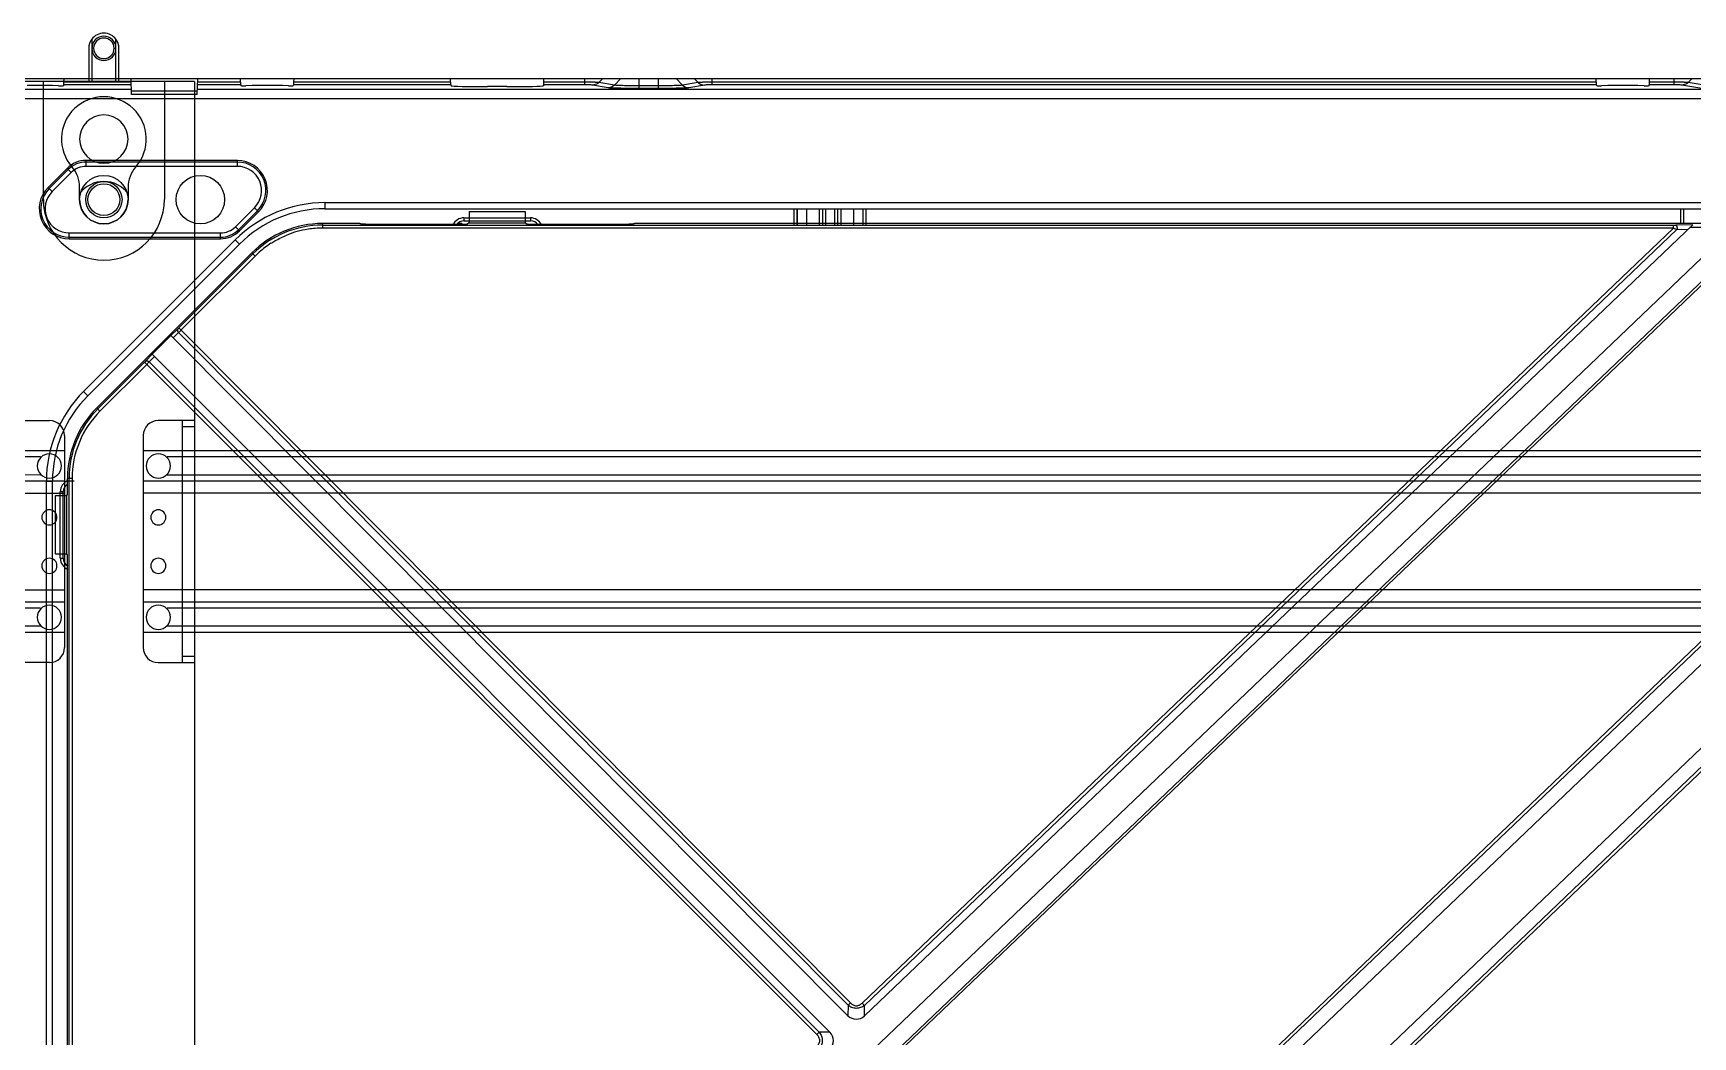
# Model space of a CAD drawing. Header units: millimetres. Extents: x 562 to 17351, y 2396 to 6995.
# Drawn here: x 12743.6 to 13017.9, y 5397.9 to 5563.7 of the extents above; entities that cross this region are included whole.
import ezdxf

# ---------------------------------------------------------------- set-up
doc = ezdxf.new("R2010")
doc.units = ezdxf.units.MM
doc.layers.add('02___PRT_ALL_AXES', color=7, linetype='Continuous')

# ---------------------------------------------------------------- blocks, each defined once
blk = doc.blocks.new('3333322311')
at = {"color": 114, "linetype": 'Continuous', "lineweight": 25, "true_color": 0x139b48}
for p, q in [((3787.64, 4229.92), (3787.64, 4224.42)), ((3788.14, 4231.42), (3788.14, 4229.92)), ((3788.44, 4229.92), (3788.14, 4229.92)), ((3788.14, 4229.92), (3788.14, 4224.42)), ((3791.84, 4229.92), (3792.14, 4229.92)), ((3792.14, 4229.92), (3792.14, 4231.42)), ((3792.14, 4224.42), (3792.14, 4229.92)), ((3792.64, 4224.42), (3792.64, 4229.92)), ((3780.14, 4224.42), (3775.14, 4224.42)), ((3780.14, 4204.92), (3780.14, 4224.42)), ((3800.14, 4224.42), (3780.14, 4224.42)), ((3800.14, 4224.42), (3800.14, 4204.92)), ((3805.14, 4224.42), (3800.14, 4224.42)), ((3805.14, 4224.42), (3805.14, 4168.42)), ((3786.14, 4204.92), (3786.14, 4206.98)), ((3794.14, 4206.98), (3794.14, 4204.92)), ((3775.14, 4168.42), (3781.14, 4168.42)), ((3783.64, 4165.92), (3783.64, 4130.92)), ((3796.64, 4165.92), (3796.64, 4130.92)), ((3805.14, 4168.42), (3799.14, 4168.42)), ((3803.14, 4168.13), (3803.14, 4168.42)), ((3803.14, 4128.71), (3803.14, 4168.13)), ((3803.14, 4167.42), (3805.14, 4167.42)), ((3805.14, 4168.42), (3805.14, 4167.42)), ((3805.14, 4167.42), (3805.14, 4129.42)), ((3781.14, 4128.42), (3775.14, 4128.42)), ((3799.14, 4128.42), (3805.14, 4128.42)), ((3805.14, 4129.42), (3803.14, 4129.42)), ((3803.14, 4128.42), (3803.14, 4128.71)), ((3805.14, 4129.42), (3805.14, 3888.42)), ((3805.14, 4129.42), (3805.14, 4128.42))]:
    blk.add_line(p, q, dxfattribs=at)
at = {"color": 114, "linetype": 'Continuous', "true_color": 0x139b48}
for p, q in [((3783.64, 4163.42), (3733.64, 4163.42)), ((4323.64, 4163.42), (3796.64, 4163.42)), ((3783.64, 4158.42), (3733.64, 4158.42)), ((4323.64, 4158.42), (3796.64, 4158.42)), ((3733.64, 4156.42), (3783.64, 4156.42)), ((4323.64, 4156.42), (3796.64, 4156.42)), ((3733.64, 4140.42), (3783.64, 4140.42)), ((3783.64, 4138.42), (3733.64, 4138.42)), ((4323.64, 4140.42), (3796.64, 4140.42)), ((4323.64, 4138.42), (3796.64, 4138.42)), ((3783.64, 4133.42), (3733.64, 4133.42)), ((4323.64, 4133.42), (3796.64, 4133.42))]:
    blk.add_line(p, q, dxfattribs=at)
at = {"color": 114, "linetype": 'Continuous', "lineweight": 25, "true_color": 0x139b48}
for centre, radius, start, end in [((3790.14, 4229.92), 2.5, 36.8699, 143.1301), ((3790.14, 4229.92), 2, 0, 180), ((3790.14, 4229.92), 1.7, 0, 180), ((3790.14, 4229.92), 2.5, 143.1301, 180), ((3790.14, 4229.92), 2, 180, 0), ((3790.14, 4229.92), 1.7, 180, 0), ((3790.14, 4229.92), 2.5, 0, 36.8699), ((3790.14, 4214.92), 7, 318.5904, 221.4096), ((3790.14, 4214.92), 4, 0, 180), ((3790.14, 4214.92), 4, 180, 0), ((3781.14, 4206.98), 5, 0, 41.4096), ((3799.14, 4206.98), 5, 138.5904, 180), ((3790.14, 4202.92), 5, 36.8699, 143.1301), ((3790.14, 4204.92), 10, 180, 0), ((3790.14, 4204.92), 4, 180, 0), ((3781.14, 4165.92), 2.5, 0, 90), ((3799.14, 4165.92), 2.5, 90, 180), ((3781.14, 4160.92), 2, 0, 180), ((3781.14, 4160.92), 2, 180, 0), ((3799.14, 4160.92), 2, 0, 180), ((3799.14, 4160.92), 2, 180, 0), ((3781.14, 4152.42), 1.25, 0, 180), ((3781.14, 4152.42), 1.25, 180, 0), ((3799.14, 4152.42), 1.25, 0, 180), ((3799.14, 4152.42), 1.25, 180, 0), ((3781.14, 4144.42), 1.25, 0, 180), ((3781.14, 4144.42), 1.25, 180, 0), ((3799.14, 4144.42), 1.25, 0, 180), ((3799.14, 4144.42), 1.25, 180, 0), ((3781.14, 4135.92), 2, 0, 180), ((3781.14, 4135.92), 2, 180, 0), ((3799.14, 4135.92), 2, 0, 180), ((3799.14, 4135.92), 2, 180, 0), ((3781.14, 4130.92), 2.5, 270, 0), ((3799.14, 4130.92), 2.5, 180, 270)]:
    blk.add_arc(centre, radius, start, end, dxfattribs=at)
at = {"layer": '02___PRT_ALL_AXES', "color": 114, "linetype": 'Continuous', "true_color": 0x139b48}
for p, q in [((3779.67, 4162.42), (3740.62, 4162.4)), ((4319.67, 4162.42), (3800.61, 4162.42)), ((3779.67, 4159.42), (3740.69, 4159.51)), ((4319.67, 4159.42), (3800.61, 4159.42)), ((3779.67, 4137.42), (3740.62, 4137.41)), ((4319.67, 4137.42), (3800.61, 4137.42)), ((3779.67, 4134.42), (3740.61, 4134.42)), ((4319.67, 4134.42), (3800.61, 4134.42))]:
    blk.add_line(p, q, dxfattribs=at)
blk = doc.blocks.new('*U171')
blk.add_blockref('3333322311', (-4039.14, -4060.42))
blk = doc.blocks.new('*U172')
at = {"color": 0, "linetype": 'ByBlock', "lineweight": -2, "transparency": 16777216}
blk.add_blockref('*U171', (600, 0), dxfattribs=at)
blk = doc.blocks.new('DASFASFASEFWE')
at = {"color": 7, "linetype": 'Continuous'}
for p, q in [((-76.28, 3535.07), (-76.28, 3533.19)), ((-76.28, 3535.07), (-67.01, 3535.07)), ((-67.01, 3535.07), (-67.01, 3533.19)), ((-100.52, 3533.07), (-100.52, 3532.31)), ((-95.06, 3533.07), (-100.52, 3533.07)), ((-100.52, 3532.81), (122.71, 3532.81)), ((122.71, 3532.31), (-100.52, 3532.31)), ((-94.21, 3533.01), (-94.26, 3533.03)), ((-93.41, 3532.97), (-77.56, 3532.97)), ((-76.28, 3533.19), (-76.57, 3533.02)), ((-76.28, 3533.19), (-67.01, 3533.19)), ((-67.01, 3533.19), (-66.73, 3533.02)), ((-65.73, 3532.97), (-49.88, 3532.97)), ((-49.06, 3533.01), (-49.06, 3533.03)), ((164.94, 3533.07), (-48.24, 3533.07)), ((122.71, 3532.31), (-11.33, 3404.27)), ((125.91, 3532.88), (-10.95, 3402.14)), ((122.71, 3532.31), (122.71, 3532.81)), ((125.91, 3532.88), (123.11, 3532.81)), ((141.31, 3532.39), (125.4, 3532.39)), ((129.9, 3529.77), (-12.06, 3394.16)), ((123.3, 3532.11), (-10.95, 3403.87)), ((123.3, 3532.11), (125.16, 3532.16)), ((-112.19, 3528.24), (-137.81, 3502.61)), ((-124.25, 3515.81), (-112, 3528.05)), ((-123.9, 3515.45), (-111.65, 3527.7)), ((-111.65, 3527.7), (-112.19, 3528.24)), ((-5.74, 3396.34), (131.83, 3527.76)), ((-5.43, 3396.02), (132.13, 3527.43)), ((-13.27, 3404.29), (-124.25, 3515.81)), ((-128.66, 3511.47), (-125.56, 3514.57)), ((-124.46, 3515.6), (-125.56, 3514.57)), ((-13.71, 3402.18), (-125.56, 3514.57)), ((-125.2, 3514.21), (-124.29, 3515.06)), ((-13.66, 3403.9), (-124.29, 3515.06)), ((-128.66, 3511.47), (-129.7, 3510.36)), ((-128.3, 3511.11), (-129.16, 3510.2)), ((-128.66, 3511.47), (-16.66, 3399.47)), ((-137.63, 3502.43), (-129.9, 3510.16)), ((-137.28, 3502.07), (-129.54, 3509.8)), ((-129.9, 3510.16), (-18.82, 3399.08)), ((-129.16, 3510.2), (-18.43, 3399.47)), ((-137.81, 3502.61), (-137.28, 3502.07)), ((-142.65, 3488.32), (-142.65, 3490.95)), ((-141.88, 3490.95), (-142.65, 3490.95)), ((-142.38, 3285.7), (-142.38, 3490.95)), ((-141.88, 3490.95), (-141.88, 3285.7)), ((-144.65, 3478.52), (-144.65, 3488.13)), ((-144.65, 3488.13), (-142.76, 3488.13)), ((-142.76, 3488.13), (-142.65, 3488.32)), ((-142.76, 3478.52), (-142.76, 3488.13)), ((-144.65, 3478.52), (-142.76, 3478.52)), ((-142.65, 3478.32), (-142.76, 3478.52)), ((-142.65, 3298.32), (-142.65, 3478.32)), ((127.98, 3464.68), (24.63, 3365.95)), ((128.34, 3464.31), (24.99, 3365.59)), ((22.26, 3359.84), (129.9, 3462.67)), ((129.9, 3448.84), (32.56, 3355.86)), ((38.2, 3358.12), (131.46, 3447.21)), ((38.56, 3357.75), (131.82, 3446.84)), ((-13.66, 3403.9), (-13.71, 3402.18)), ((-13.66, 3403.9), (-13.27, 3404.29)), ((-11.33, 3404.27), (-10.95, 3403.87)), ((-10.95, 3402.14), (-10.95, 3403.87)), ((-18.82, 3399.08), (-18.43, 3399.47)), ((-16.66, 3399.47), (-18.43, 3399.47))]:
    blk.add_line(p, q, dxfattribs=at)
for centre, radius, start, end in [((-100.52, 3516.57), 16.5, 90, 135), ((-100.52, 3516.57), 16.24, 90, 135), ((-100.54, 3516.61), 15.7, 89.9391, 98.6629), ((122.73, 3549.74), 16.93, 269.9336, 271.3081), ((-100.53, 3516.61), 15.7, 122.8137, 131.6157), ((-100.5, 3516.58), 15.73, 98.7741, 112.058), ((-99.71, 3515.67), 16.95, 131.5688, 134.7692), ((-145.84, 3537.4), 31.04, 313.9644, 314.9885), ((-151.48, 3531.78), 31.05, 314.9427, 315.9664), ((-126.15, 3490.95), 16.5, 135, 180), ((-126.15, 3490.95), 16.24, 135, 180), ((-126.15, 3490.95), 15.74, 135, 180), ((-12.31, 3403.61), 2, 225.6781, 312.8736), ((-18.1, 3398.08), 2, 314.5414, 44.1483)]:
    blk.add_arc(centre, radius, start, end, dxfattribs=at)
for centre, start_param, end_param in [((-77.56, 3533.02), -1.570796, -0.087266), ((-65.73, 3533.02), -3.054326, -1.570796)]:
    blk.add_ellipse(centre, major_axis=(1, 0), ratio=0.052408, start_param=start_param, end_param=end_param, dxfattribs=at)
for points, knots in [([(-94.26, 3533.03), (-94.26, 3533.04), (-94.27, 3533.04), (-94.29, 3533.04), (-94.31, 3533.05), (-94.35, 3533.05), (-94.42, 3533.06), (-94.52, 3533.06), (-94.64, 3533.07), (-94.77, 3533.07), (-94.91, 3533.07), (-95.01, 3533.07), (-95.06, 3533.07)], [0, 0, 0, 0, 0.013233, 0.034581, 0.063978, 0.101221, 0.198262, 0.32283, 0.470646, 0.637144, 0.816056, 1, 1, 1, 1]), ([(-93.41, 3532.97), (-93.46, 3532.97), (-93.56, 3532.97), (-93.7, 3532.97), (-93.83, 3532.97), (-93.95, 3532.98), (-94.05, 3532.98), (-94.12, 3532.99), (-94.16, 3532.99), (-94.18, 3533), (-94.2, 3533), (-94.21, 3533), (-94.21, 3533.01)], [0, 0, 0, 0, 0.183944, 0.362856, 0.529354, 0.67717, 0.801738, 0.898779, 0.936022, 0.965419, 0.986767, 1, 1, 1, 1]), ([(-49.08, 3533.01), (-49.09, 3533), (-49.1, 3533), (-49.11, 3533), (-49.14, 3532.99), (-49.18, 3532.99), (-49.25, 3532.98), (-49.35, 3532.98), (-49.46, 3532.97), (-49.59, 3532.97), (-49.73, 3532.97), (-49.83, 3532.97), (-49.88, 3532.97)], [0, 0, 0, 0, 0.013233, 0.034581, 0.063978, 0.101221, 0.198262, 0.32283, 0.470646, 0.637144, 0.816056, 1, 1, 1, 1]), ([(-48.24, 3533.07), (-48.29, 3533.07), (-48.38, 3533.07), (-48.53, 3533.07), (-48.66, 3533.07), (-48.77, 3533.06), (-48.87, 3533.06), (-48.94, 3533.05), (-48.98, 3533.05), (-49.01, 3533.04), (-49.02, 3533.04), (-49.03, 3533.04), (-49.04, 3533.03)], [0, 0, 0, 0, 0.183944, 0.362856, 0.529354, 0.67717, 0.801738, 0.898779, 0.936022, 0.965419, 0.986767, 1, 1, 1, 1]), ([(122.71, 3532.31), (122.76, 3532.29), (122.96, 3532.23), (123.16, 3532.16), (123.3, 3532.11)], [0, 0, 0, 0, 0.261002, 1, 1, 1, 1]), ([(123.11, 3532.81), (123.13, 3532.81), (123.16, 3532.8), (123.21, 3532.75), (123.25, 3532.67), (123.28, 3532.57), (123.31, 3532.46), (123.32, 3532.3), (123.32, 3532.19), (123.3, 3532.11)], [0, 0, 0, 0, 0.061411, 0.143838, 0.255547, 0.393768, 0.550762, 0.712724, 1, 1, 1, 1]), ([(-109.04, 3529.81), (-108.83, 3529.94), (-108.3, 3530.26), (-107.43, 3530.72), (-106.75, 3531.02), (-106.41, 3531.16)], [0, 0, 0, 0, 0.250016, 0.625009, 1, 1, 1, 1]), ([(-124.25, 3515.81), (-124.27, 3515.79), (-124.34, 3515.72), (-124.41, 3515.65), (-124.46, 3515.6)], [0, 0, 0, 0, 0.266382, 1, 1, 1, 1]), ([(-124.45, 3515.61), (-124.46, 3515.6), (-124.48, 3515.57), (-124.49, 3515.51), (-124.49, 3515.44), (-124.47, 3515.34), (-124.41, 3515.21), (-124.33, 3515.11), (-124.29, 3515.06)], [0, 0, 0, 0, 0.088133, 0.185141, 0.294006, 0.415867, 0.694274, 1, 1, 1, 1]), ([(-129.7, 3510.36), (-129.72, 3510.34), (-129.78, 3510.27), (-129.85, 3510.21), (-129.9, 3510.16)], [0, 0, 0, 0, 0.230584, 1, 1, 1, 1]), ([(-129.7, 3510.36), (-129.68, 3510.38), (-129.62, 3510.4), (-129.53, 3510.4), (-129.46, 3510.39), (-129.38, 3510.35), (-129.27, 3510.3), (-129.2, 3510.24), (-129.16, 3510.2)], [0, 0, 0, 0, 0.178318, 0.288924, 0.414114, 0.553562, 0.702575, 1, 1, 1, 1]), ([(-10.95, 3403.87), (-11.04, 3403.8), (-11.25, 3403.66), (-11.59, 3403.51), (-11.94, 3403.41), (-12.31, 3403.39), (-12.68, 3403.42), (-13.03, 3403.53), (-13.37, 3403.69), (-13.57, 3403.83), (-13.66, 3403.9)], [0, 0, 0, 0, 0.124642, 0.249822, 0.374754, 0.499929, 0.625324, 0.750512, 0.875528, 1, 1, 1, 1]), ([(-13.27, 3404.29), (-13.21, 3404.23), (-13.07, 3404.11), (-12.76, 3403.9), (-12.4, 3403.8), (-12.03, 3403.85), (-11.68, 3403.97), (-11.46, 3404.14), (-11.33, 3404.27)], [0, 0, 0, 0, 0.125159, 0.250372, 0.499699, 0.624886, 0.750502, 1, 1, 1, 1]), ([(-18.84, 3397.09), (-18.7, 3397.22), (-18.46, 3397.52), (-18.32, 3397.99), (-18.37, 3398.36), (-18.5, 3398.72), (-18.68, 3398.94), (-18.82, 3399.08)], [0, 0, 0, 0, 0.24974, 0.49918, 0.62445, 0.750299, 1, 1, 1, 1]), ([(-18.43, 3399.47), (-18.27, 3399.27), (-18.08, 3398.94), (-17.94, 3398.45), (-17.91, 3398.08), (-17.95, 3397.7), (-18.1, 3397.22), (-18.3, 3396.89), (-18.46, 3396.69)], [0, 0, 0, 0, 0.249436, 0.374674, 0.499993, 0.625311, 0.75055, 1, 1, 1, 1])]:
    blk.add_open_spline(points, degree=3, knots=knots, dxfattribs=at)
blk = doc.blocks.new('32332232')
at = {"color": 7, "linetype": 'Continuous'}
for p, q in [((3526.86, 1992.7), (4126.86, 1992.7)), ((3548.35, 1991.55), (3544.17, 1991.55)), ((3549.38, 1991.53), (3548.36, 1991.55)), ((3549.38, 1991.53), (3550.11, 1991.53)), ((3550.23, 1991.65), (3550.11, 1991.53)), ((3561.38, 1991.65), (3550.23, 1991.65)), ((3550.26, 1992.09), (3550.28, 1992.7)), ((3561.37, 1992.09), (3550.26, 1992.09)), ((3561.42, 1990.06), (3561.36, 1992.7)), ((3572.29, 1990.06), (3572.36, 1992.7)), ((3579.48, 1991.65), (3572.33, 1991.65)), ((3579.45, 1992.09), (3572.34, 1992.09)), ((3579.45, 1992.09), (3579.43, 1992.7)), ((3579.61, 1991.53), (3579.48, 1991.65)), ((3579.61, 1991.53), (3580.33, 1991.53)), ((3581.36, 1991.55), (3580.33, 1991.53)), ((3586.35, 1991.55), (3581.36, 1991.55)), ((3587.38, 1991.53), (3586.36, 1991.55)), ((3587.38, 1991.53), (3588.11, 1991.53)), ((3588.23, 1991.65), (3588.11, 1991.53)), ((3614.17, 1991.65), (3588.23, 1991.65)), ((3588.26, 1992.09), (3588.28, 1992.7)), ((3614.15, 1992.09), (3588.26, 1992.09)), ((3614.15, 1992.09), (3614.14, 1992.7)), ((3614.17, 1991.65), (3614.25, 1991.52)), ((3623.46, 1991.37), (3620.25, 1991.37)), ((3629.54, 1991.65), (3629.46, 1991.52)), ((3636.34, 1991.65), (3629.54, 1991.65)), ((3629.56, 1992.09), (3629.57, 1992.7)), ((3636.34, 1992.09), (3629.56, 1992.09)), ((3636.34, 1991.65), (3636.34, 1992.7)), ((3637.68, 1992.09), (3636.34, 1992.09)), ((3640.19, 1991.18), (3637.62, 1991.63)), ((3638.5, 1992.07), (3638.02, 1992.08)), ((3638.67, 1992.06), (3638.5, 1992.07)), ((3638.67, 1992.06), (3639.29, 1992.7)), ((3641.23, 1991.62), (3638.67, 1992.06)), ((3642.3, 1992.7), (3641.23, 1991.62)), ((3645.25, 1992.7), (3645.25, 1991.06)), ((3648.46, 1991.5), (3645.25, 1991.5)), ((3648.46, 1991.06), (3645.25, 1991.06)), ((3648.46, 1992.7), (3648.46, 1991.06)), ((3651.41, 1992.7), (3652.48, 1991.62)), ((3655.04, 1992.06), (3652.48, 1991.62)), ((3656.09, 1991.63), (3653.52, 1991.18)), ((3655.04, 1992.06), (3654.42, 1992.7)), ((3657.37, 1991.65), (3657.37, 1992.7)), ((3803.45, 1992.09), (3657.37, 1992.09)), ((3803.48, 1991.65), (3657.37, 1991.65)), ((3803.45, 1992.09), (3803.43, 1992.7)), ((3803.61, 1991.53), (3803.48, 1991.65)), ((3803.61, 1991.53), (3804.33, 1991.53)), ((3805.36, 1991.55), (3804.33, 1991.53)), ((3810.35, 1991.55), (3805.36, 1991.55)), ((3811.38, 1991.53), (3810.36, 1991.55)), ((3811.38, 1991.53), (3812.11, 1991.53)), ((3812.23, 1991.65), (3812.11, 1991.53)), ((3816.34, 1991.65), (3812.23, 1991.65)), ((3812.26, 1992.09), (3812.28, 1992.7)), ((3816.34, 1992.09), (3812.26, 1992.09)), ((3816.34, 1991.65), (3816.34, 1992.7)), ((3817.68, 1992.09), (3816.34, 1992.09)), ((3821.24, 1990.99), (3817.62, 1991.63)), ((3818.5, 1992.07), (3818.02, 1992.08)), ((3818.67, 1992.06), (3818.5, 1992.07)), ((3818.67, 1992.06), (3819.29, 1992.7)), ((3822.29, 1991.43), (3818.67, 1992.06)), ((3561.4, 1990.88), (3540.35, 1990.88)), ((3824.55, 1989.38), (3540.35, 1989.38)), ((3561.41, 1990.68), (3572.3, 1990.68)), ((3572.29, 1990.06), (3561.42, 1990.06)), ((3824.55, 1990.88), (3572.31, 1990.88)), ((3550.78, 1977.86), (3547.64, 1974.71)), ((3550.96, 1977.67), (3547.82, 1974.53)), ((3551.47, 1977.17), (3550.78, 1977.86)), ((3553.94, 1978.2), (3553.94, 1979.16)), ((3578.92, 1979.16), (3553.94, 1979.16)), ((3578.92, 1978.91), (3553.94, 1978.91)), ((3578.92, 1978.2), (3553.94, 1978.2)), ((3578.92, 1978.2), (3578.92, 1979.16)), ((3548.32, 1974.03), (3547.64, 1974.71)), ((3551.47, 1977.17), (3548.32, 1974.03)), ((3593.4, 1972.2), (3593.4, 1971.2)), ((3593.4, 1972.2), (4060.31, 1972.2)), ((3578.6, 1968.22), (3581.75, 1971.37)), ((3579.11, 1967.72), (3582.25, 1970.87)), ((3579.29, 1967.54), (3582.43, 1970.69)), ((3582.43, 1970.69), (3581.75, 1971.37)), ((3593.4, 1971.2), (4060.31, 1971.2)), ((3616.36, 1969.69), (3616.36, 1969.2)), ((3616.36, 1969.69), (3627.36, 1969.69)), ((3616.36, 1969.2), (3627.36, 1969.2)), ((3627.36, 1969.69), (3627.36, 1969.2)), ((3670.87, 1971.2), (3670.87, 1968.54)), ((3671.37, 1971.2), (3671.37, 1968.54)), ((3671.46, 1968.54), (3671.46, 1971.2)), ((3672.96, 1971.2), (3672.96, 1968.54)), ((3675.04, 1971.2), (3675.04, 1968.54)), ((3675.59, 1971.2), (3675.59, 1968.54)), ((3676.09, 1971.2), (3676.09, 1968.54)), ((3677.62, 1968.54), (3677.62, 1971.2)), ((3678.12, 1968.54), (3678.12, 1971.2)), ((3678.68, 1968.54), (3678.68, 1971.2)), ((3680.75, 1971.2), (3680.75, 1968.54)), ((3682.25, 1971.2), (3682.25, 1968.54)), ((3682.34, 1968.54), (3682.34, 1971.2)), ((3682.84, 1968.54), (3682.84, 1971.2)), ((3817.37, 1971.2), (3817.37, 1968.7)), ((3817.87, 1971.2), (3817.87, 1968.7)), ((3817.96, 1968.7), (3817.96, 1971.2)), ((3551.15, 1966.23), (3551.15, 1967.2)), ((3551.15, 1967.2), (3576.13, 1967.2)), ((3551.15, 1966.49), (3576.13, 1966.49)), ((3576.13, 1966.23), (3576.13, 1967.2)), ((3579.29, 1967.54), (3578.6, 1968.22)), ((3616.03, 1968.75), (3615.29, 1968.75)), ((3616.03, 1968.75), (3616.03, 1968.54)), ((3551.15, 1966.23), (3576.13, 1966.23)), ((3553.51, 1941), (3578.55, 1966.05)), ((3554.21, 1940.3), (3579.25, 1965.34)), ((3578.55, 1966.05), (3579.25, 1965.34)), ((3553.51, 1941), (3554.21, 1940.3)), ((3547.36, 1721.74), (3547.36, 1926.16)), ((3547.36, 1926.16), (3548.36, 1926.16)), ((3548.36, 1721.74), (3548.36, 1926.16)), ((3551.97, 1926.16), (3550.86, 1926.16)), ((3549.66, 1913.45), (3549.66, 1924.45)), ((3549.66, 1924.45), (3550.16, 1924.45)), ((3550.16, 1913.45), (3550.16, 1924.45)), ((3549.66, 1913.45), (3550.16, 1913.45))]:
    blk.add_line(p, q, dxfattribs=at)
at = {"color": 6, "linetype": 'Continuous'}
for radius in [4, 3, 2.63]:
    blk.add_circle((3556.86, 1972.7), radius, dxfattribs=at)
at = {"color": 7, "linetype": 'Continuous'}
blk.add_circle((3572.8, 1972.7), 4, dxfattribs=at)
for centre, radius, start, end in [((3636.99, 1922.69), 69.4, 89.1517, 89.4306), ((3637.6, 1993.12), 1.5, 305.2639, 310.202), ((3637.61, 1993.12), 1.49, 310.1986, 315.1715), ((3656.1, 1993.12), 1.49, 224.8285, 229.8014), ((3656.11, 1993.12), 1.5, 229.798, 234.7361), ((3656.8, 1915.83), 76.26, 90.5915, 90.7607), ((3657.21, 1872.74), 119.35, 90.2589, 90.5754), ((3657.36, 1839.32), 152.77, 89.997, 90.261), ((3816.99, 1922.69), 69.4, 89.1517, 89.4306), ((3817.6, 1993.12), 1.5, 305.2639, 310.202), ((3817.61, 1993.12), 1.49, 310.1986, 315.1715), ((3553.94, 1974.7), 4.47, 90, 135), ((3553.94, 1974.7), 4.21, 90, 135), ((3553.94, 1974.7), 3.5, 90, 135), ((3578.92, 1974.2), 4.97, 315, 90), ((3578.92, 1974.2), 4.71, 315, 90), ((3578.92, 1974.2), 4, 315, 90), ((3551.15, 1971.2), 4.97, 135, 270), ((3551.15, 1971.2), 4.71, 135, 270), ((3551.15, 1971.2), 4, 135, 270), ((3593.4, 1951.2), 21, 90, 135), ((3593.4, 1951.2), 20, 90, 135), ((3616.36, 1967.7), 1.99, 90, 154.9348), ((3616.36, 1967.7), 1.5, 90, 145.7348), ((3627.36, 1967.7), 1.99, 25.0651, 90), ((3627.36, 1967.7), 1.5, 34.2651, 90), ((3576.13, 1970.7), 3.5, 270, 315), ((3576.13, 1970.7), 4.21, 270, 315), ((3576.13, 1970.7), 4.47, 270, 315), ((3568.36, 1926.16), 21, 135, 180), ((3568.36, 1926.16), 20, 135, 180), ((3551.66, 1924.45), 1.99, 113.5785, 180), ((3551.66, 1924.45), 1.5, 122.2987, 180), ((3551.66, 1913.45), 1.99, 180, 247.4975), ((3551.66, 1913.45), 1.5, 180, 239.9978)]:
    blk.add_arc(centre, radius, start, end, dxfattribs=at)
for centre, major_axis, ratio, start_param, end_param in [((3550.23, 1993.15), (0, 1.5), 0.026186, 3.167773, 3.926991), ((3579.48, 1993.15), (0, 1.5), 0.026186, 2.356194, 3.115413), ((3588.23, 1993.15), (0, 1.5), 0.026186, 3.167773, 3.926991), ((3614.17, 1993.15), (0, 1.5), 0.017455, 2.356194, 3.115413), ((3620.25, 1991.53), (6, 0), 0.026186, -3.124139, -1.570796), ((3623.46, 1991.53), (6, 0), 0.026186, -1.570796, -0.017453), ((3629.54, 1993.15), (0, 1.5), 0.017455, 3.167773, 3.926991), ((3803.48, 1993.15), (0, 1.5), 0.026186, 2.356194, 3.115413), ((3812.23, 1993.15), (0, 1.5), 0.026186, 3.167773, 3.926991)]:
    blk.add_ellipse(centre, major_axis=major_axis, ratio=ratio, start_param=start_param, end_param=end_param, dxfattribs=at)
for points, knots in [([(3637.62, 1991.63), (3637.58, 1991.63), (3637.43, 1991.64), (3637, 1991.65), (3636.62, 1991.65), (3636.34, 1991.65)], [0, 0, 0, 0, 0.114769, 0.339939, 1, 1, 1, 1]), ([(3645.25, 1991.06), (3644.66, 1991.06), (3643.54, 1991.07), (3642.05, 1991.09), (3640.96, 1991.13), (3640.38, 1991.14), (3640.19, 1991.18)], [0, 0, 0, 0, 0.351849, 0.659801, 0.88516, 1, 1, 1, 1]), ([(3645.25, 1991.5), (3644.78, 1991.5), (3643.89, 1991.51), (3642.7, 1991.52), (3641.84, 1991.57), (3641.38, 1991.58), (3641.23, 1991.62)], [0, 0, 0, 0, 0.353016, 0.661577, 0.886579, 1, 1, 1, 1]), ([(3652.48, 1991.62), (3652.33, 1991.58), (3651.87, 1991.57), (3651.01, 1991.52), (3649.82, 1991.51), (3648.93, 1991.5), (3648.46, 1991.5)], [0, 0, 0, 0, 0.113669, 0.338816, 0.647221, 1, 1, 1, 1]), ([(3653.52, 1991.18), (3653.33, 1991.14), (3652.75, 1991.13), (3651.66, 1991.09), (3650.17, 1991.07), (3649.05, 1991.06), (3648.46, 1991.06)], [0, 0, 0, 0, 0.115088, 0.340589, 0.648385, 1, 1, 1, 1]), ([(3655.78, 1992.08), (3655.69, 1992.08), (3655.45, 1992.08), (3655.2, 1992.08), (3655.04, 1992.06)], [0, 0, 0, 0, 0.363394, 1, 1, 1, 1]), ([(3657.37, 1991.65), (3657.09, 1991.65), (3656.71, 1991.65), (3656.28, 1991.64), (3656.13, 1991.63), (3656.09, 1991.63)], [0, 0, 0, 0, 0.659412, 0.884919, 1, 1, 1, 1]), ([(3817.62, 1991.63), (3817.58, 1991.63), (3817.43, 1991.64), (3817, 1991.65), (3816.62, 1991.65), (3816.34, 1991.65)], [0, 0, 0, 0, 0.114769, 0.339939, 1, 1, 1, 1])]:
    blk.add_open_spline(points, degree=3, knots=knots, dxfattribs=at)
for points in [[(3638.47, 1991.9), (3638.23, 1991.73), (3637.92, 1991.63), (3637.62, 1991.63)], [(3641.23, 1991.62), (3640.97, 1991.35), (3640.57, 1991.18), (3640.19, 1991.18)], [(3652.48, 1991.62), (3652.74, 1991.35), (3653.14, 1991.18), (3653.52, 1991.18)], [(3655.24, 1991.9), (3655.48, 1991.73), (3655.79, 1991.63), (3656.09, 1991.63)], [(3818.47, 1991.9), (3818.23, 1991.73), (3817.92, 1991.63), (3817.62, 1991.63)]]:
    blk.add_open_spline(points, degree=3, dxfattribs=at)
blk.add_blockref('DASFASFASEFWE', (3693.5, -1564.32))
blk = doc.blocks.new('*U166')
blk.add_blockref('32332232', (-3826.86, -1827.7))
blk = doc.blocks.new('*U167')
at = {"color": 0, "linetype": 'ByBlock', "lineweight": -2, "transparency": 16777216}
blk.add_blockref('*U166', (600, 1350), dxfattribs=at)

msp = doc.modelspace()

# ---------------------------------------------------------------- block references
for name, p in [('*U167', (12425.3161, 4041.2169)), ('*U172', (12404.3161, 5391.7169))]:
    msp.add_blockref(name, p)

doc.saveas('drawing.dxf')
